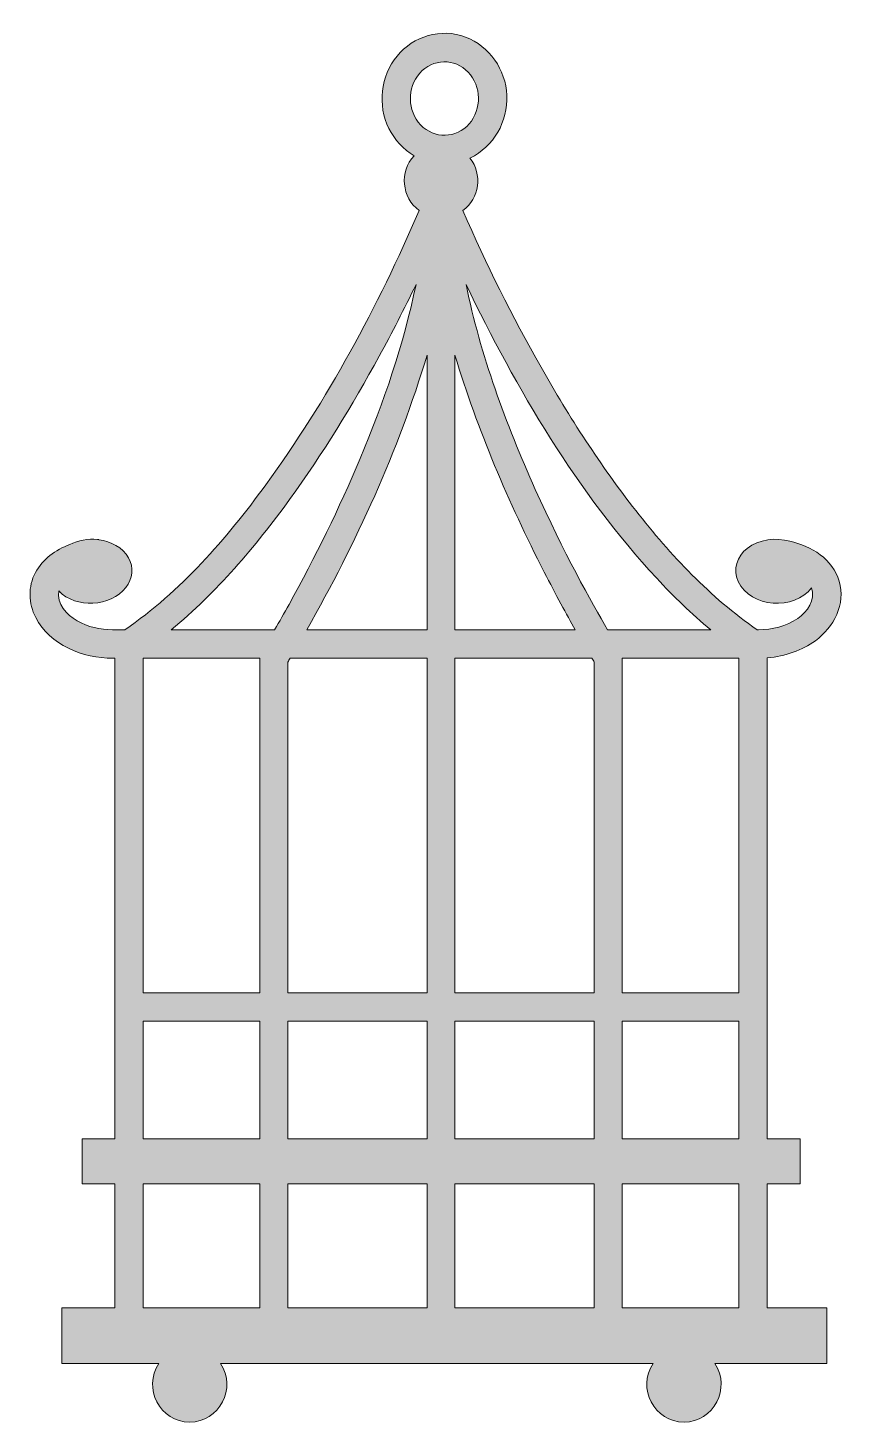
# Model space of a CAD drawing. Header units: inches. Extents: x 0 to 60, y 0 to 102.
import ezdxf

# ---------------------------------------------------------------- set-up
doc = ezdxf.new("R2010")
doc.units = ezdxf.units.IN
doc.header["$MEASUREMENT"] = 0
doc.layers.add('Layer 1', color=7, linetype='Continuous')

msp = doc.modelspace()

# ---------------------------------------------------------------- hatches: boundary and pattern name
at = {"layer": 'Layer 1', "true_color": 0x00a69c}
h = msp.add_hatch(color=134, dxfattribs=at)
h.dxf.hatch_style = 2
edge = h.paths.add_edge_path()
edge.add_spline(control_points=[(59.21, 61.51), (58.73, 63.12), (57.17, 64.1), (55.6, 64.43), (54.57, 64.73), (53.34, 64.59), (52.47, 63.91), (51.74, 63.33), (51.4, 62.37), (51.81, 61.49), (52.71, 59.56), (55.94, 59.37), (57.18, 61.03), (57.53, 60.16), (56.84, 59.26), (56.17, 58.79), (55.34, 58.21), (54.3, 57.96), (53.3, 57.96), (53.3, 57.96), (53.2, 57.96), (53.2, 57.96), (49.77, 60.32), (46.88, 63.42), (44.32, 66.68), (41.73, 69.98), (39.46, 73.52), (37.39, 77.16), (35.28, 80.88), (33.36, 84.71), (31.67, 88.63), (32.88, 89.52), (33.12, 91.28), (32.19, 92.47), (33.93, 93.29), (34.97, 95.15), (34.89, 97.06), (34.8, 98.92), (33.63, 100.66), (31.86, 101.32), (30.08, 101.99), (28.05, 101.4), (26.85, 99.93), (25.64, 98.46), (25.41, 96.33), (26.26, 94.63), (26.67, 93.8), (27.31, 93.1), (28.1, 92.64), (27.01, 91.48), (27.19, 89.57), (28.47, 88.63), (25.44, 81.6), (21.76, 74.75), (17.25, 68.57), (14.35, 64.59), (11.02, 60.76), (6.94, 57.96), (6.94, 57.96), (6.04, 57.96), (6.04, 57.96), (5.14, 57.96), (4.22, 58.16), (3.44, 58.62), (2.7, 59.05), (1.92, 59.87), (2.1, 60.8), (3.36, 59.5), (5.88, 59.62), (7.01, 61.05), (7.5, 61.68), (7.61, 62.52), (7.21, 63.23), (6.78, 64), (5.9, 64.43), (5.04, 64.55), (5.04, 64.55), (5.04, 64.56), (5.04, 64.56), (5.01, 64.56), (4.97, 64.56), (4.94, 64.56), (4.24, 64.63), (3.53, 64.51), (2.9, 64.19), (1.87, 63.81), (0.92, 63.13), (0.39, 62.15), (-0.16, 61.12), (-0.11, 59.88), (0.41, 58.85), (1.44, 56.82), (3.88, 55.88), (6.04, 55.88), (6.04, 55.88), (6.2, 55.88), (6.2, 55.88), (6.2, 55.88), (6.2, 20.71), (6.2, 20.71), (6.2, 20.71), (3.8, 20.71), (3.8, 20.71), (3.8, 20.71), (3.8, 17.43), (3.8, 17.43), (3.8, 17.43), (6.2, 17.43), (6.2, 17.43), (6.2, 17.43), (6.2, 8.37), (6.2, 8.37), (6.2, 8.37), (2.33, 8.37), (2.33, 8.37), (2.33, 8.37), (2.33, 4.28), (2.33, 4.28), (2.33, 4.28), (9.43, 4.28), (9.43, 4.28), (8.2, 2.5), (9.52, 0), (11.68, 0), (13.83, 0), (15.16, 2.5), (13.93, 4.28), (13.93, 4.28), (45.6, 4.28), (45.6, 4.28), (44.37, 2.5), (45.69, 0), (47.85, 0), (50, 0), (51.33, 2.5), (50.1, 4.28), (50.1, 4.28), (58.31, 4.28), (58.31, 4.28), (58.31, 4.28), (58.31, 8.37), (58.31, 8.37), (58.31, 8.37), (53.94, 8.37), (53.94, 8.37), (53.94, 8.37), (53.94, 17.43), (53.94, 17.43), (53.94, 17.43), (56.35, 17.43), (56.35, 17.43), (56.35, 17.43), (56.35, 20.71), (56.35, 20.71), (56.35, 20.71), (53.94, 20.71), (53.94, 20.71), (53.94, 20.71), (53.94, 55.91), (53.94, 55.91), (55.28, 56.02), (56.5, 56.46), (57.46, 57.16), (58.8, 58.14), (59.71, 59.84), (59.21, 61.51)], knot_values=[0, 0, 0, 0, 1, 1, 1, 2, 2, 2, 3, 3, 3, 4, 4, 4, 5, 5, 5, 6, 6, 6, 7, 7, 7, 8, 8, 8, 9, 9, 9, 10, 10, 10, 11, 11, 11, 12, 12, 12, 13, 13, 13, 14, 14, 14, 15, 15, 15, 16, 16, 16, 17, 17, 17, 18, 18, 18, 19, 19, 19, 20, 20, 20, 21, 21, 21, 22, 22, 22, 23, 23, 23, 24, 24, 24, 25, 25, 25, 26, 26, 26, 27, 27, 27, 28, 28, 28, 29, 29, 29, 30, 30, 30, 31, 31, 31, 32, 32, 32, 33, 33, 33, 34, 34, 34, 35, 35, 35, 36, 36, 36, 37, 37, 37, 38, 38, 38, 39, 39, 39, 40, 40, 40, 41, 41, 41, 42, 42, 42, 43, 43, 43, 44, 44, 44, 45, 45, 45, 46, 46, 46, 47, 47, 47, 48, 48, 48, 49, 49, 49, 50, 50, 50, 51, 51, 51, 52, 52, 52, 53, 53, 53, 54, 54, 54, 55, 55, 55, 55], degree=3, periodic=1)
h.paths.add_polyline_path([(8.28, 8.37), (8.28, 17.43), (16.82, 17.43), (16.82, 8.37)])
h.paths.add_polyline_path([(8.28, 20.71), (8.28, 29.32), (16.82, 29.32), (16.82, 20.71)])
h.paths.add_polyline_path([(8.28, 31.4), (8.28, 55.88), (16.82, 55.88), (16.82, 31.4)])
edge = h.paths.add_edge_path()
edge.add_spline(control_points=[(10.33, 57.96), (13.65, 60.7), (16.47, 64.02), (18.99, 67.49), (21.42, 70.83), (23.57, 74.36), (25.55, 77.98), (26.49, 79.7), (27.38, 81.45), (28.24, 83.22), (27.34, 78.85), (25.88, 74.6), (24.15, 70.49), (22.62, 66.84), (20.87, 63.28), (18.95, 59.81), (18.6, 59.19), (18.25, 58.57), (17.89, 57.96), (17.89, 57.96), (10.33, 57.96), (10.33, 57.96)], knot_values=[0, 0, 0, 0, 1, 1, 1, 2, 2, 2, 3, 3, 3, 4, 4, 4, 5, 5, 5, 6, 6, 6, 7, 7, 7, 7], degree=3, periodic=1)
h.paths.add_polyline_path([(18.86, 8.37), (18.86, 17.43), (29.05, 17.43), (29.05, 8.37)])
h.paths.add_polyline_path([(18.86, 20.71), (18.86, 29.32), (29.05, 29.32), (29.05, 20.71)])
edge = h.paths.add_edge_path()
edge.add_spline(control_points=[(18.86, 31.4), (18.86, 31.4), (18.86, 55.6), (18.86, 55.6), (18.91, 55.68), (18.97, 55.77), (19.03, 55.88), (19.03, 55.88), (29.05, 55.88), (29.05, 55.88), (29.05, 55.88), (29.05, 31.4), (29.05, 31.4), (29.05, 31.4), (18.86, 31.4), (18.86, 31.4)], knot_values=[0, 0, 0, 0, 1, 1, 1, 2, 2, 2, 3, 3, 3, 4, 4, 4, 5, 5, 5, 5], degree=3, periodic=1)
edge = h.paths.add_edge_path()
edge.add_spline(control_points=[(20.25, 57.96), (23.86, 64.32), (26.95, 71.05), (29.05, 78.06), (29.05, 78.06), (29.05, 57.96), (29.05, 57.96), (29.05, 57.96), (20.25, 57.96), (20.25, 57.96)], knot_values=[0, 0, 0, 0, 1, 1, 1, 2, 2, 2, 3, 3, 3, 3], degree=3, periodic=1)
edge = h.paths.add_edge_path()
edge.add_spline(control_points=[(28.51, 98.67), (29.45, 99.75), (31.08, 99.79), (32.06, 98.75), (33.03, 97.73), (33.06, 96.03), (32.13, 94.97), (31.2, 93.89), (29.56, 93.86), (28.58, 94.89), (27.61, 95.92), (27.58, 97.61), (28.51, 98.67)], knot_values=[0, 0, 0, 0, 1, 1, 1, 2, 2, 2, 3, 3, 3, 4, 4, 4, 4], degree=3, periodic=1)
edge = h.paths.add_edge_path()
edge.add_spline(control_points=[(39.89, 57.96), (39.89, 57.96), (31.09, 57.96), (31.09, 57.96), (31.09, 57.96), (31.09, 78.06), (31.09, 78.06), (32.75, 72.57), (35, 67.28), (37.62, 62.18), (38.48, 60.5), (39.26, 59.08), (39.89, 57.96)], knot_values=[0, 0, 0, 0, 1, 1, 1, 2, 2, 2, 3, 3, 3, 4, 4, 4, 4], degree=3, periodic=1)
h.paths.add_polyline_path([(31.09, 8.37), (31.09, 17.43), (41.28, 17.43), (41.28, 8.37)])
h.paths.add_polyline_path([(31.09, 20.71), (31.09, 29.32), (41.28, 29.32), (41.28, 20.71)])
edge = h.paths.add_edge_path()
edge.add_spline(control_points=[(31.09, 31.4), (31.09, 31.4), (31.09, 55.88), (31.09, 55.88), (31.09, 55.88), (41.11, 55.88), (41.11, 55.88), (41.18, 55.77), (41.23, 55.68), (41.28, 55.6), (41.28, 55.6), (41.28, 31.4), (41.28, 31.4), (41.28, 31.4), (31.09, 31.4), (31.09, 31.4)], knot_values=[0, 0, 0, 0, 1, 1, 1, 2, 2, 2, 3, 3, 3, 4, 4, 4, 5, 5, 5, 5], degree=3, periodic=1)
edge = h.paths.add_edge_path()
edge.add_spline(control_points=[(31.9, 83.22), (35.61, 75.56), (40.03, 68), (45.85, 61.73), (47.09, 60.4), (48.4, 59.12), (49.81, 57.96), (49.81, 57.96), (42.25, 57.96), (42.25, 57.96), (41.1, 59.93), (39.02, 63.66), (36.97, 68.23), (34.81, 73.04), (32.96, 78.05), (31.9, 83.22)], knot_values=[0, 0, 0, 0, 1, 1, 1, 2, 2, 2, 3, 3, 3, 4, 4, 4, 5, 5, 5, 5], degree=3, periodic=1)
h.paths.add_polyline_path([(43.32, 8.37), (43.32, 17.43), (51.87, 17.43), (51.87, 8.37)])
h.paths.add_polyline_path([(43.32, 20.71), (43.32, 29.32), (51.87, 29.32), (51.87, 20.71)])
h.paths.add_polyline_path([(43.32, 31.4), (43.32, 55.88), (51.87, 55.88), (51.87, 31.4)])

# ---------------------------------------------------------------- linework, layer by layer
at = {"layer": 'Layer 1', "lineweight": 0}
for points in [[(8.28, 31.4), (8.28, 55.88), (16.82, 55.88), (16.82, 31.4), (8.28, 31.4)], [(43.32, 31.4), (43.32, 55.88), (51.87, 55.88), (51.87, 31.4), (43.32, 31.4)], [(8.28, 20.71), (8.28, 29.32), (16.82, 29.32), (16.82, 20.71), (8.28, 20.71)], [(18.86, 20.71), (18.86, 29.32), (29.05, 29.32), (29.05, 20.71), (18.86, 20.71)], [(31.09, 20.71), (31.09, 29.32), (41.28, 29.32), (41.28, 20.71), (31.09, 20.71)], [(43.32, 20.71), (43.32, 29.32), (51.87, 29.32), (51.87, 20.71), (43.32, 20.71)], [(8.28, 8.37), (8.28, 17.43), (16.82, 17.43), (16.82, 8.37), (8.28, 8.37)], [(18.86, 8.37), (18.86, 17.43), (29.05, 17.43), (29.05, 8.37), (18.86, 8.37)], [(31.09, 8.37), (31.09, 17.43), (41.28, 17.43), (41.28, 8.37), (31.09, 8.37)], [(43.32, 8.37), (43.32, 17.43), (51.87, 17.43), (51.87, 8.37), (43.32, 8.37)]]:
    msp.add_lwpolyline(points, dxfattribs=at)
for points, knots in [([(59.21, 61.51), (58.73, 63.12), (57.17, 64.1), (55.6, 64.43), (54.57, 64.73), (53.34, 64.59), (52.47, 63.91), (51.74, 63.33), (51.4, 62.37), (51.81, 61.49), (52.71, 59.56), (55.94, 59.37), (57.18, 61.03), (57.53, 60.16), (56.84, 59.26), (56.17, 58.79), (55.34, 58.21), (54.3, 57.96), (53.3, 57.96), (53.3, 57.96), (53.2, 57.96), (53.2, 57.96), (49.77, 60.32), (46.88, 63.42), (44.32, 66.68), (41.73, 69.98), (39.46, 73.52), (37.39, 77.16), (35.28, 80.88), (33.36, 84.71), (31.67, 88.63), (32.88, 89.52), (33.12, 91.28), (32.19, 92.47), (33.93, 93.29), (34.97, 95.15), (34.89, 97.06), (34.8, 98.92), (33.63, 100.66), (31.86, 101.32), (30.08, 101.99), (28.05, 101.4), (26.85, 99.93), (25.64, 98.46), (25.41, 96.33), (26.26, 94.63), (26.67, 93.8), (27.31, 93.1), (28.1, 92.64), (27.01, 91.48), (27.19, 89.57), (28.47, 88.63), (25.44, 81.6), (21.76, 74.75), (17.25, 68.57), (14.35, 64.59), (11.02, 60.76), (6.94, 57.96), (6.94, 57.96), (6.04, 57.96), (6.04, 57.96), (5.14, 57.96), (4.22, 58.16), (3.44, 58.62), (2.7, 59.05), (1.92, 59.87), (2.1, 60.8), (3.36, 59.5), (5.88, 59.62), (7.01, 61.05), (7.5, 61.68), (7.61, 62.52), (7.21, 63.23), (6.78, 64), (5.9, 64.43), (5.04, 64.55), (5.04, 64.55), (5.04, 64.56), (5.04, 64.56), (5.01, 64.56), (4.97, 64.56), (4.94, 64.56), (4.24, 64.63), (3.53, 64.51), (2.9, 64.19), (1.87, 63.81), (0.92, 63.13), (0.39, 62.15), (-0.16, 61.12), (-0.11, 59.88), (0.41, 58.85), (1.44, 56.82), (3.88, 55.88), (6.04, 55.88), (6.04, 55.88), (6.2, 55.88), (6.2, 55.88), (6.2, 55.88), (6.2, 20.71), (6.2, 20.71), (6.2, 20.71), (3.8, 20.71), (3.8, 20.71), (3.8, 20.71), (3.8, 17.43), (3.8, 17.43), (3.8, 17.43), (6.2, 17.43), (6.2, 17.43), (6.2, 17.43), (6.2, 8.37), (6.2, 8.37), (6.2, 8.37), (2.33, 8.37), (2.33, 8.37), (2.33, 8.37), (2.33, 4.28), (2.33, 4.28), (2.33, 4.28), (9.43, 4.28), (9.43, 4.28), (8.2, 2.5), (9.52, 0), (11.68, 0), (13.83, 0), (15.16, 2.5), (13.93, 4.28), (13.93, 4.28), (45.6, 4.28), (45.6, 4.28), (44.37, 2.5), (45.69, 0), (47.85, 0), (50, 0), (51.33, 2.5), (50.1, 4.28), (50.1, 4.28), (58.31, 4.28), (58.31, 4.28), (58.31, 4.28), (58.31, 8.37), (58.31, 8.37), (58.31, 8.37), (53.94, 8.37), (53.94, 8.37), (53.94, 8.37), (53.94, 17.43), (53.94, 17.43), (53.94, 17.43), (56.35, 17.43), (56.35, 17.43), (56.35, 17.43), (56.35, 20.71), (56.35, 20.71), (56.35, 20.71), (53.94, 20.71), (53.94, 20.71), (53.94, 20.71), (53.94, 55.91), (53.94, 55.91), (55.28, 56.02), (56.5, 56.46), (57.46, 57.16), (58.8, 58.14), (59.71, 59.84), (59.21, 61.51)], [0, 0, 0, 0, 1, 1, 1, 2, 2, 2, 3, 3, 3, 4, 4, 4, 5, 5, 5, 6, 6, 6, 7, 7, 7, 8, 8, 8, 9, 9, 9, 10, 10, 10, 11, 11, 11, 12, 12, 12, 13, 13, 13, 14, 14, 14, 15, 15, 15, 16, 16, 16, 17, 17, 17, 18, 18, 18, 19, 19, 19, 20, 20, 20, 21, 21, 21, 22, 22, 22, 23, 23, 23, 24, 24, 24, 25, 25, 25, 26, 26, 26, 27, 27, 27, 28, 28, 28, 29, 29, 29, 30, 30, 30, 31, 31, 31, 32, 32, 32, 33, 33, 33, 34, 34, 34, 35, 35, 35, 36, 36, 36, 37, 37, 37, 38, 38, 38, 39, 39, 39, 40, 40, 40, 41, 41, 41, 42, 42, 42, 43, 43, 43, 44, 44, 44, 45, 45, 45, 46, 46, 46, 47, 47, 47, 48, 48, 48, 49, 49, 49, 50, 50, 50, 51, 51, 51, 52, 52, 52, 53, 53, 53, 54, 54, 54, 55, 55, 55, 55]), ([(28.51, 98.67), (29.45, 99.75), (31.08, 99.79), (32.06, 98.75), (33.03, 97.73), (33.06, 96.03), (32.13, 94.97), (31.2, 93.89), (29.56, 93.86), (28.58, 94.89), (27.61, 95.92), (27.58, 97.61), (28.51, 98.67)], [0, 0, 0, 0, 1, 1, 1, 2, 2, 2, 3, 3, 3, 4, 4, 4, 4]), ([(10.33, 57.96), (13.65, 60.7), (16.47, 64.02), (18.99, 67.49), (21.42, 70.83), (23.57, 74.36), (25.55, 77.98), (26.49, 79.7), (27.38, 81.45), (28.24, 83.22), (27.34, 78.85), (25.88, 74.6), (24.15, 70.49), (22.62, 66.84), (20.87, 63.28), (18.95, 59.81), (18.6, 59.19), (18.25, 58.57), (17.89, 57.96), (17.89, 57.96), (10.33, 57.96), (10.33, 57.96)], [0, 0, 0, 0, 1, 1, 1, 2, 2, 2, 3, 3, 3, 4, 4, 4, 5, 5, 5, 6, 6, 6, 7, 7, 7, 7]), ([(31.9, 83.22), (35.61, 75.56), (40.03, 68), (45.85, 61.73), (47.09, 60.4), (48.4, 59.12), (49.81, 57.96), (49.81, 57.96), (42.25, 57.96), (42.25, 57.96), (41.1, 59.93), (39.02, 63.66), (36.97, 68.23), (34.81, 73.04), (32.96, 78.05), (31.9, 83.22)], [0, 0, 0, 0, 1, 1, 1, 2, 2, 2, 3, 3, 3, 4, 4, 4, 5, 5, 5, 5]), ([(20.25, 57.96), (23.86, 64.32), (26.95, 71.05), (29.05, 78.06), (29.05, 78.06), (29.05, 57.96), (29.05, 57.96), (29.05, 57.96), (20.25, 57.96), (20.25, 57.96)], [0, 0, 0, 0, 1, 1, 1, 2, 2, 2, 3, 3, 3, 3]), ([(39.89, 57.96), (39.89, 57.96), (31.09, 57.96), (31.09, 57.96), (31.09, 57.96), (31.09, 78.06), (31.09, 78.06), (32.75, 72.57), (35, 67.28), (37.62, 62.18), (38.48, 60.5), (39.26, 59.08), (39.89, 57.96)], [0, 0, 0, 0, 1, 1, 1, 2, 2, 2, 3, 3, 3, 4, 4, 4, 4]), ([(18.86, 31.4), (18.86, 31.4), (18.86, 55.6), (18.86, 55.6), (18.91, 55.68), (18.97, 55.77), (19.03, 55.88), (19.03, 55.88), (29.05, 55.88), (29.05, 55.88), (29.05, 55.88), (29.05, 31.4), (29.05, 31.4), (29.05, 31.4), (18.86, 31.4), (18.86, 31.4)], [0, 0, 0, 0, 1, 1, 1, 2, 2, 2, 3, 3, 3, 4, 4, 4, 5, 5, 5, 5]), ([(31.09, 31.4), (31.09, 31.4), (31.09, 55.88), (31.09, 55.88), (31.09, 55.88), (41.11, 55.88), (41.11, 55.88), (41.18, 55.77), (41.23, 55.68), (41.28, 55.6), (41.28, 55.6), (41.28, 31.4), (41.28, 31.4), (41.28, 31.4), (31.09, 31.4), (31.09, 31.4)], [0, 0, 0, 0, 1, 1, 1, 2, 2, 2, 3, 3, 3, 4, 4, 4, 5, 5, 5, 5])]:
    msp.add_open_spline(points, degree=3, knots=knots, dxfattribs=at)

doc.saveas('drawing.dxf')
